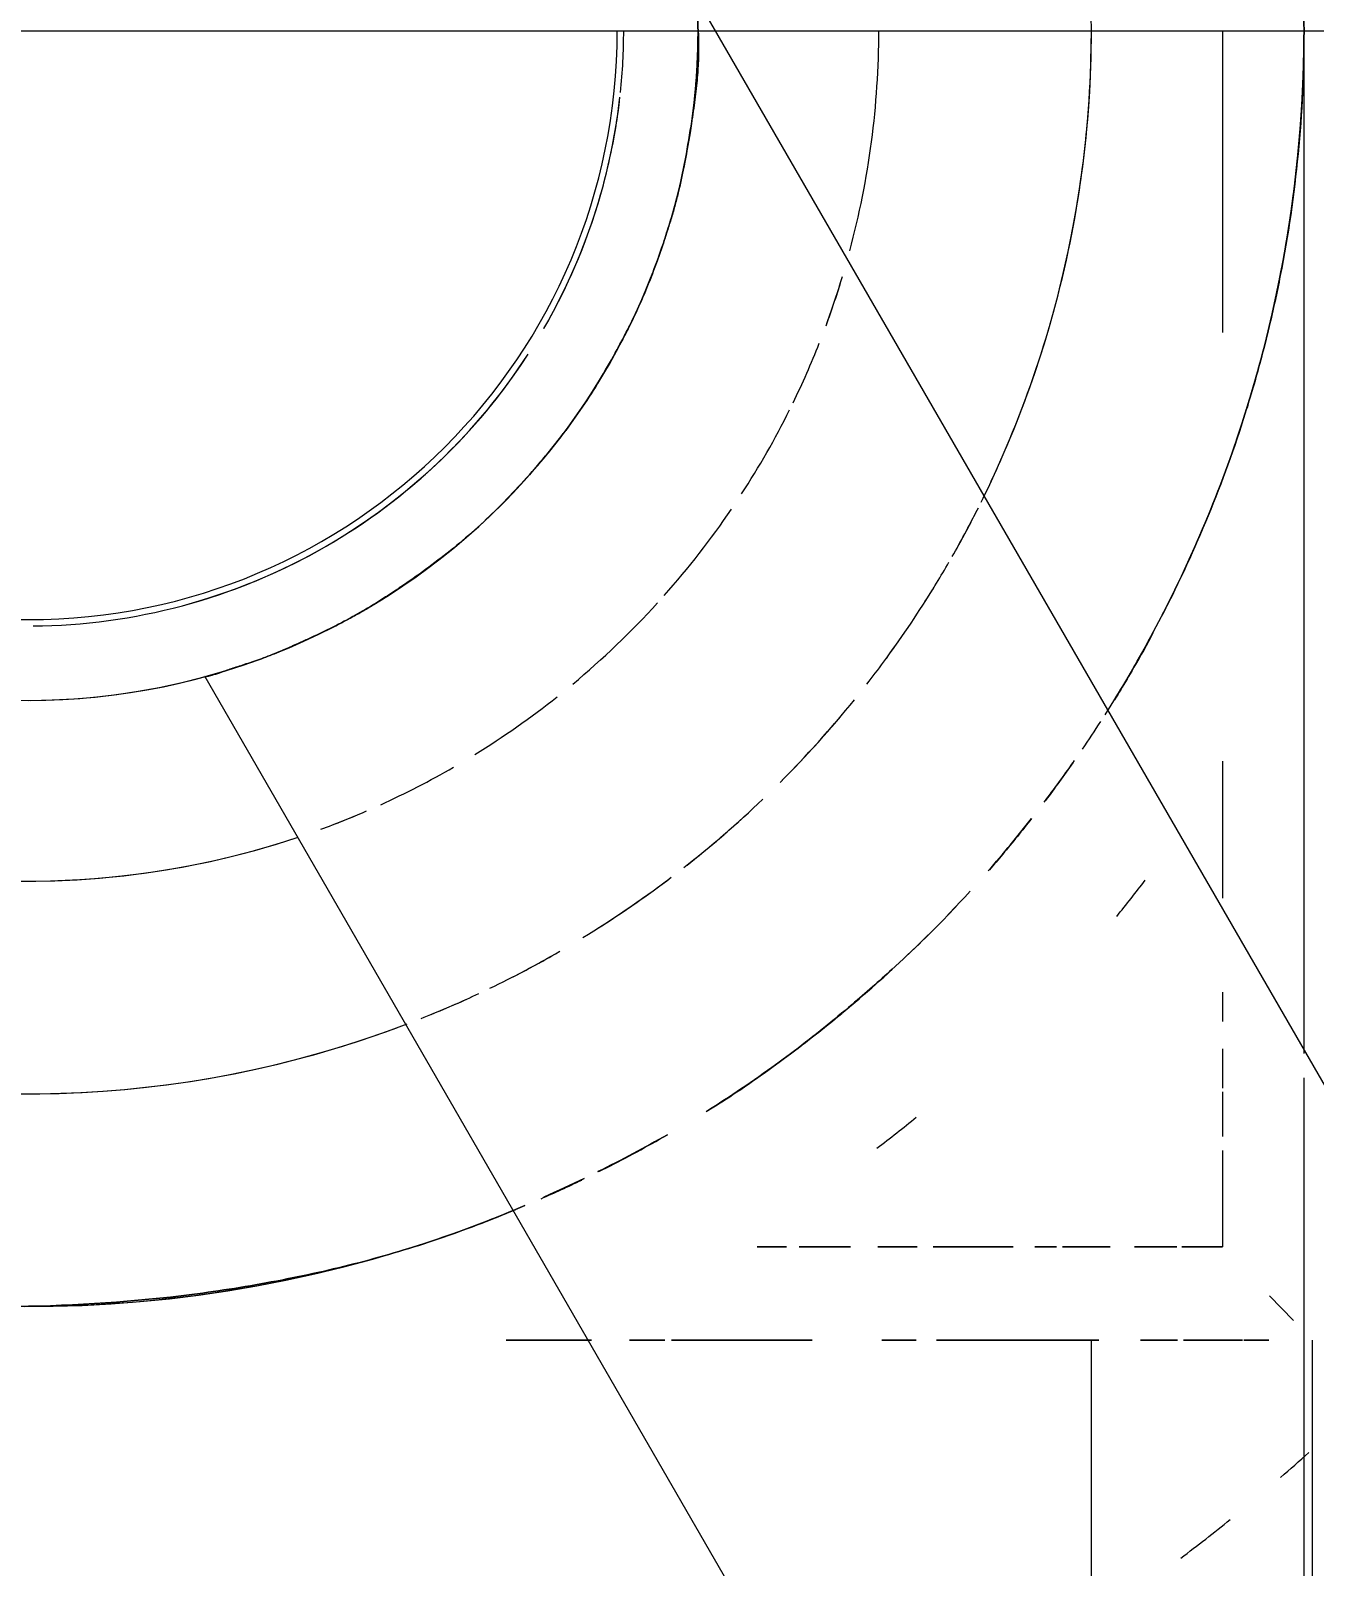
# Model space of a CAD drawing. Header units: metres. Extents: x 15 to 69.3, y -12.4 to 16.4.
# Drawn here: x 27.6725 to 27.68759, y 0.48194 to 0.5 of the extents above; entities that cross this region are included whole.
import ezdxf

# ---------------------------------------------------------------- set-up
doc = ezdxf.new("R2010")
doc.units = ezdxf.units.M
for name, color, linetype, lineweight in [('A-ANNO-DIMS', 7, 'Continuous', 5), ('A-ANNO-DIMS-25', 7, 'Continuous', 5), ('P-PIPE', 7, 'Continuous', 5), ('P-PIPE-CNTR', 7, 'Continuous', 5), ('P-SANR-FIXT', 7, 'Continuous', 5)]:
    doc.layers.add(name, color=color, linetype=linetype, lineweight=lineweight)
doc.styles.add('Century Gothic_4', font='GOTHIC.TTF', dxfattribs={"height": 0.03749999999999999})
doc.dimstyles.new('Setores_1_5_1', dxfattribs={"dimscale": 0.3048, "dimtxt": 0.03915631011440721, "dimasz": 0.2604166666666666, "dimexe": 0.1968503937007874, "dimexo": 0.1230314960629921, "dimgap": 0.1435367454068242, "dimtad": 1, "dimrnd": 0.01, "dimzin": 0, "dimdsep": 46, "dimtxsty": 'Century Gothic_4', "dimblk1": 'OBLIQUE', "dimblk2": 'OBLIQUE', "dimsah": 1, "dimcen": 0.09, "dimazin": 0, "dimtfac": 1, "dimtdec": 4, "dimtix": 1, "dimtmove": 0, "dimatfit": 3, "dimfxl": 1, "dimtvp": 1, "dimtolj": 1, "dimtzin": 0, "dimarcsym": 2})

# ---------------------------------------------------------------- blocks, each defined once
blk = doc.blocks.new('UT_Ducha higiênica - UT_Ducha higiênica-3615605-AA')
at = {"layer": 'P-SANR-FIXT'}
for p, q in [((-12.96567345524176, 0.5), (-12.96567345524176, 0.5219807621140459)), ((-12.95936127741492, 0.4770862251849131), (-12.97280787605882, 0.5003764172242466)), ((-12.96567345524176, 0.4879737454057357), (-12.96567345524176, 0.5)), ((-12.97859732322113, 0.4924040338572306), (-12.96715550604891, 0.4725862251847863))]:
    blk.add_line(p, q, dxfattribs=at)
at = {"layer": 'P-SANR-FIXT', "color": 253, "true_color": 0xa6a6a6}
blk.add_line((-12.96567345524176, 0.4764264542566468), (-12.96567345524176, 0.4876874167314157), dxfattribs=at)
at = {"layer": 'P-SANR-FIXT'}
for centre, radius, start, end in [((-12.98067345524178, 0.5), 0.01500000000000001, 359.9999999999994, 52.45709492383813), ((-12.9806734552417, 0.5), 0.007874580992597302, 6.822289791739245e-13, 180.0000000000003), ((-12.9806734552417, 0.5), 0.007874580992595526, 180, 0), ((-12.98067345524178, 0.5), 0.01500000000000232, 327.5713114036449, 359.9999999999992), ((-12.98067345524178, 0.5), 0.01499999999999975, 208.3745944723337, 292.4570949242017)]:
    blk.add_arc(centre, radius, start, end, dxfattribs=at)
at = {"layer": 'P-SANR-FIXT', "color": 253, "true_color": 0xa6a6a6}
for centre, radius, start, end in [((-12.98067345524178, 0.5), 0.01249999999999929, 359.9999999999996, 49.73267877328744), ((-12.9806734552417, 0.5), 0.007874580992597302, 6.822289791739245e-13, 180.0000000000003), ((-12.9806734552417, 0.5), 0.007874580992597302, 6.822289791739245e-13, 180.0000000000003), ((-12.9806734552417, 0.5), 0.007874580992595526, 180, 0), ((-12.9806734552417, 0.5), 0.007874580992595526, 180, 0), ((-12.9806734552417, 0.5), 0.00692465229796646, 180.0000000000001, 0), ((-12.98067345524176, 0.5000000000000007), 0.0100000000000004, 344.9999999999966, 359.9999999999955), ((-12.98067345524178, 0.5), 0.01249999999999886, 333.9150769505688, 359.9999999999994), ((-12.98067345524178, 0.5), 0.01500000000000057, 346.5787527551863, 0), ((-12.98067345524178, 0.5), 0.01500000000000049, 332.7389272377113, 342.4917122369644), ((-12.98067345524178, 0.5), 0.01250000000000131, 214.9712508947905, 290.870778094406), ((-12.98067345524176, 0.5000000000000007), 0.009999999999998474, 225.0000000000004, 288.4913028496653), ((-12.98067345524178, 0.5), 0.01500000000000071, 325.7210399317061, 327.2182693517453), ((-12.98067345524178, 0.5), 0.01500000000000202, 322.8068220142518, 325.0951171072971), ((-12.98067345524178, 0.5), 0.0150000000000007, 318.8013847789817, 321.8504674212974), ((-12.98067345524178, 0.5), 0.01500000000000058, 316.1246208904212, 317.5877891786275), ((-12.98067345524178, 0.5), 0.01500000000000235, 307.2826988755012, 315.0000000000003), ((-12.98067345524178, 0.5), 0.01500000000000206, 302.0936002104481, 305.8898077391299), ((-12.98067345524178, 0.5), 0.01500000000000102, 296.5698654959687, 299.6542506593378), ((-12.98067345524178, 0.5), 0.01500000000000028, 293.6973930930444, 295.7108855186252)]:
    blk.add_arc(centre, radius, start, end, dxfattribs=at)
at = {"layer": 'P-SANR-FIXT', "color": 254, "true_color": 0xdfdfdf}
for centre, radius, start, end in [((-12.9806734552417, 0.5), 0.007874580992595526, 330.8424480191953, 0), ((-12.98067345524179, 0.5000000000000092), 0.006999999999997897, 354.0569333913373, 0), ((-12.98067345524179, 0.5000000000000092), 0.006999999999997897, 354.0569333913373, 0), ((-12.98067345524176, 0.5000000000000007), 0.009999999999999787, 345.0000000000009, 0), ((-12.98067345524178, 0.5), 0.01249999999999996, 333.9150769505719, 2.544443745170813e-13), ((-12.98067345524179, 0.5000000000000092), 0.006999999999998427, 330.0000000002979, 353.578391107157), ((-12.98067345524179, 0.5000000000000092), 0.006999999999998427, 345.0000000000028, 353.578391107157), ((-12.98067345524179, 0.5000000000000092), 0.007000000000000226, 330.0000000002915, 344.9999999999991), ((-12.98067345524176, 0.5000000000000007), 0.0099999999999993, 339.703278450192, 343.2031597390634), ((-12.98067345524178, 0.5), 0.01499999999999921, 342.4917122369657, 346.5787527551874), ((-12.98067345524176, 0.5000000000000007), 0.01000000000000021, 334.0484734996561, 338.4375000000244), ((-12.98067345524179, 0.5000000000000092), 0.006999999999999313, 284.9999999999858, 327.0725126790691), ((-12.98067345524179, 0.5000000000000092), 0.006999999999999313, 300.0000000006111, 327.0725126790691), ((-12.9806734552417, 0.5), 0.00787458099259607, 300.9677966993931, 328.2615535322753), ((-12.98067345524176, 0.5000000000000007), 0.01000000000000037, 326.9923021431931, 333.5181071895533), ((-12.98067345524176, 0.5000000000000007), 0.00999999999999917, 318.3915301692026, 325.7600498609663), ((-12.98067345524178, 0.5), 0.0125000000000014, 330.9145501898395, 333.3383266435323), ((-12.98067345524179, 0.5000000000000092), 0.006999999999999692, 284.9999999999851, 299.9999999999933), ((-12.98067345524178, 0.5), 0.01249999999999992, 327.375000000002, 330.0000000000018), ((-12.9806734552417, 0.5), 0.007874580992596638, 240.4019693269605, 299.9999999999962), ((-12.98067345524179, 0.5000000000000092), 0.006999999999999305, 270.4434335828717, 284.9999999999858), ((-12.98067345524179, 0.5000000000000092), 0.006999999999999305, 270.4434335828717, 284.9999999999858), ((-12.98067345524176, 0.5000000000000007), 0.01000000000000049, 309.798010810229, 317.7036152264215), ((-12.98067345524178, 0.5), 0.01249999999999989, 214.9712508947876, 290.8707780944083), ((-12.98067345524178, 0.5), 0.01250000000000001, 322.0777517246944, 325.0287491052072), ((-12.98067345524178, 0.5), 0.01499999999999962, 328.3052361674206, 331.625405527669), ((-12.98067345524176, 0.5000000000000007), 0.01000000000000084, 301.6736529004964, 308.4374999999228), ((-12.98067345524178, 0.5), 0.0125000000000006, 314.9999999999998, 319.9787924786652), ((-12.98067345524178, 0.5), 0.01500000000000028, 325.7210399317073, 327.2182693517462), ((-12.98067345524178, 0.5), 0.01499999999999948, 322.8068220142567, 325.0951171073017), ((-12.98067345524176, 0.5000000000000007), 0.00999999999999851, 239.9999999999921, 288.4913028496654), ((-12.98067345524176, 0.5000000000000007), 0.009999999999999629, 294.4722572899453, 299.9999999998777), ((-12.98067345524176, 0.5000000000000007), 0.009999999999999535, 290.1135267403467, 293.4374999999042), ((-12.98067345524178, 0.5), 0.01249999999999994, 308.2888236494242, 312.3749999999896), ((-12.98067345524178, 0.5), 0.01500000000000106, 318.8013847789812, 321.8504674212969), ((-12.98067345524178, 0.5), 0.01249999999999958, 302.332496686045, 307.2075802553152), ((-12.98067345524178, 0.5), 0.01250000000000104, 295.7308222135921, 299.9999999999839), ((-12.98067345524178, 0.5), 0.01249999999999996, 292.2638465519902, 295.0651753646422), ((-12.98067345524178, 0.5), 0.01499999999999966, 285.5020637590634, 292.4570949242016), ((-12.98067345524178, 0.5), 0.01499999999999803, 254.999999999999, 285.0000000000001)]:
    blk.add_arc(centre, radius, start, end, dxfattribs=at)
at = {"layer": 'P-SANR-FIXT', "color": 7, "true_color": 0xf3f3f3}
for centre, radius, start, end in [((-12.98067345524176, 0.5000000000000007), 0.01000000000000005, 339.7032784501935, 343.0588571617211), ((-12.98067345524176, 0.5000000000000007), 0.009999999999999298, 334.0484734996604, 338.4375000000286), ((-12.9806734552417, 0.5), 0.007874580992596638, 328.2615535322735, 330.000000000001), ((-12.98067345524176, 0.5000000000000007), 0.01000000000000102, 326.9923021431934, 333.5181071895545), ((-12.98067345524176, 0.5000000000000007), 0.01000000000000098, 318.3915301691987, 325.7600498609632), ((-12.98067345524178, 0.5), 0.01249999999999877, 330.9145501898447, 333.3383266435373), ((-12.98067345524178, 0.5), 0.01250000000000054, 327.3750000000008, 330.0000000000009), ((-12.98067345524176, 0.5000000000000007), 0.009999999999998533, 309.7980108102352, 317.7036152264282), ((-12.98067345524178, 0.5), 0.01249999999999883, 322.0777517246971, 325.0287491052098), ((-12.98067345524176, 0.5000000000000007), 0.01000000000000088, 301.6736529004966, 308.4374999999234), ((-12.98067345524178, 0.5), 0.01249999999999964, 315.000000000002, 319.9787924786677), ((-12.98067345524176, 0.5000000000000007), 0.009999999999999502, 294.4722572899457, 299.9999999998781), ((-12.98067345524176, 0.5000000000000007), 0.009999999999998267, 290.9466991410613, 293.437499999907), ((-12.98067345524178, 0.5), 0.01249999999999936, 308.2888236494255, 312.3749999999909), ((-12.98067345524178, 0.5), 0.01249999999999919, 302.3324966860458, 307.2075802553161), ((-12.98067345524178, 0.5), 0.01500000000000164, 316.1246208904193, 317.5877891786256), ((-12.98067345524178, 0.5), 0.01249999999999965, 295.7308222135945, 299.9999999999867), ((-12.98067345524178, 0.5), 0.01500000000000076, 307.2826988754988, 312.6073881704298), ((-12.98067345524178, 0.5), 0.01250000000000067, 292.2638465519892, 295.065175364641), ((-12.98067345524178, 0.5), 0.01500000000000114, 302.0936002104498, 305.8898077391316), ((-12.98067345524178, 0.5), 0.01500000000000126, 296.5698654959622, 299.6542506593374), ((-12.98067345524178, 0.5), 0.01500000000000094, 293.6973930930432, 295.7108855186309), ((-12.98067345524176, 0.5), 0.02249999999998539, 310.8786748805588, 312.0021990025954), ((-12.98067345524176, 0.5), 0.02249999999998539, 310.8786748805588, 312.0021990025954), ((-12.98067345524176, 0.5), 0.02249999999998651, 307.0339455615842, 308.9133229845491), ((-12.98067345524176, 0.5), 0.02249999999998651, 307.0339455615842, 308.9133229845491)]:
    blk.add_arc(centre, radius, start, end, dxfattribs=at)
at = {"layer": 'P-SANR-FIXT', "color": 253, "true_color": 0xa6a6a6}
for points, knots in [([(-12.96567345524176, 0.4999999999999999), (-12.96567345524176, 0.5009692221810377), (-12.96578532076085, 0.5021287839172188), (-12.9660351557696, 0.503280229571567), (-12.96608271649664, 0.5034796427495638)], [0, 0, 0, 0, 0.1428571428571428, 0.1728513124284697, 0.1728513124284697, 0.1728513124284697, 0.1728513124284697]), ([(-12.97859732322113, 0.4924040338572312), (-12.97859482112491, 0.4923997000994656), (-12.97856010732755, 0.4924062715275035), (-12.97845263343211, 0.4924399493315351), (-12.97834272425311, 0.492478531143267), (-12.97820154432931, 0.4925251293709094), (-12.97803057752443, 0.4925800169972907), (-12.9778676043807, 0.4926381700328337), (-12.97772692375804, 0.4926942508193951), (-12.97761721184487, 0.4927423597385982), (-12.97750241429234, 0.4927946527633409), (-12.97734150637485, 0.4928675010995584), (-12.97712821281287, 0.4929674942938811), (-12.97690317471795, 0.4930831669652544), (-12.97671887652178, 0.4931874148767318), (-12.9765796426228, 0.4932724304030774), (-12.97643856615257, 0.493363235852638), (-12.97624687815386, 0.493489971631076), (-12.97590547013254, 0.4937283681341343), (-12.97541895402926, 0.4941158801762388), (-12.97496364465724, 0.4945706294402934), (-12.97462185860728, 0.4949607379899829), (-12.97438037589076, 0.4952607951235472), (-12.97415774273834, 0.495569940067705), (-12.97395471082804, 0.4958890696474189), (-12.97380011027024, 0.4961583369763526), (-12.97368463025592, 0.4963739450570765), (-12.97358758017852, 0.4965615664671497), (-12.97348505214832, 0.4967764442212357), (-12.97334790749867, 0.4971010015617212), (-12.97323138601844, 0.4974248356761408), (-12.97312968812643, 0.4977420000330306), (-12.97303704595418, 0.4980530861789062), (-12.97295310471791, 0.4984408064421751), (-12.97289218941028, 0.4988117804992531), (-12.97284900293551, 0.4990886496932767), (-12.97281419397025, 0.499354553361864), (-12.97278911944216, 0.4996667817252106), (-12.97279141703369, 0.4998930924948615), (-12.9727988742491, 0.5)], [0, 0, 0, 0, 0.05555555555555555, 0.08333333333333333, 0.1111111111111111, 0.1388888888888889, 0.1666666666666667, 0.1944444444444444, 0.2083333333333333, 0.2222222222222222, 0.2361111111111111, 0.25, 0.2777777777777778, 0.3055555555555556, 0.3194444444444444, 0.3333333333333333, 0.3472222222222222, 0.361111111111111, 0.3888888888888888, 0.4444444444444444, 0.5, 0.5277777777777778, 0.5555555555555556, 0.5833333333333334, 0.6111111111111112, 0.6388888888888888, 0.6527777777777777, 0.6666666666666666, 0.6875, 0.7083333333333333, 0.75, 0.7708333333333333, 0.7916666666666666, 0.8333333333333333, 0.875, 0.8958333333333333, 0.9166666666666666, 0.9583333333333333, 1, 1, 1, 1]), ([(-12.96608271443379, 0.496520351556593), (-12.96603515447737, 0.4967197668616196), (-12.9657853238382, 0.4978712245768702), (-12.96567345524176, 0.4990307778189622), (-12.96567345524176, 0.4999999999999999)], [0.827148687572195, 0.827148687572195, 0.827148687572195, 0.827148687572195, 0.8571428571428571, 1, 1, 1, 1]), ([(-12.96733375275121, 0.4931401100183324), (-12.96713847766341, 0.4935208627646114), (-12.96677859292135, 0.4943008500831192), (-12.96649114060764, 0.4950964661238285), (-12.96636357016526, 0.4955025164821251)], [0.6543483204607401, 0.6543483204607401, 0.6543483204607401, 0.6543483204607401, 0.7142857142857143, 0.7759082570566171, 0.7759082570566171, 0.7759082570566171, 0.7759082570566171]), ([(-12.96768106998214, 0.4925005153659631), (-12.96772942262205, 0.4924164402504108), (-12.96780184294075, 0.49229344597279), (-12.96787638367932, 0.4921713774989552), (-12.96790039262368, 0.492132501357683)], [0.3794289869495511, 0.3794289869495511, 0.3794289869495511, 0.3794289869495511, 0.3928571428571428, 0.3991531940384061, 0.3991531940384061, 0.3991531940384061, 0.3991531940384061]), ([(-12.96887680007676, 0.4907363971075735), (-12.96898701346753, 0.4905952984603667), (-12.96915032537702, 0.4903931115294742), (-12.969320169906, 0.4901937758829239), (-12.9693729003503, 0.4901329422989876)], [0.4761942580418095, 0.4761942580418095, 0.4761942580418095, 0.4761942580418095, 0.5, 0.5105341516719273, 0.5105341516719273, 0.5105341516719273, 0.5105341516719273]), ([(-12.97051735003691, 0.4889627103052102), (-12.97067019906963, 0.4888232836154799), (-12.97104083207936, 0.4884980079426381), (-12.97165910283473, 0.487998422326125), (-12.97223666501468, 0.487585574181543), (-12.97258787031061, 0.487360444947909), (-12.97268845389667, 0.4872978660025201)], [0.5809418228853005, 0.5809418228853005, 0.5809418228853005, 0.5809418228853005, 0.6071428571428571, 0.6428571428571428, 0.6785714285714286, 0.6926649017312823, 0.6926649017312823, 0.6926649017312823, 0.6926649017312823]), ([(-12.97667008134841, 0.4855441016373974), (-12.9769862857887, 0.4854591167244881), (-12.97762848473967, 0.4853117040875523), (-12.978950802268, 0.485090946285354), (-12.97997842117484, 0.4850132492004227), (-12.98067345524176, 0.485)], [0.8571428571428571, 0.8571428571428571, 0.8571428571428571, 0.8571428571428571, 0.8928571428571428, 0.9285714285714286, 1, 1, 1, 1])]:
    blk.add_open_spline(points, degree=3, knots=knots, dxfattribs=at)
at = {"layer": 'P-SANR-FIXT'}
for points, knots in [([(-12.9660827144338, 0.5034796484434202), (-12.96603515447737, 0.5032802331383892), (-12.9657853238382, 0.5021287754231342), (-12.96567345524176, 0.5009692221810378), (-12.96567345524176, 0.4999999999999999)], [0.8271486875715302, 0.8271486875715302, 0.8271486875715302, 0.8271486875715302, 0.8571428571428571, 1, 1, 1, 1]), ([(-12.9727988742491, 0.5), (-12.97278893129522, 0.4998574566598153), (-12.97279092951423, 0.4996270368376991), (-12.97282179867065, 0.4992890079141117), (-12.97285891045484, 0.4990218429160997), (-12.9729038394864, 0.4987378784428252), (-12.97295555316946, 0.4984388940177341), (-12.97300943157624, 0.4981825562461729), (-12.97306137137911, 0.4979752627845726), (-12.97310608153166, 0.4978196488679311), (-12.97315511426282, 0.4976628614965966), (-12.97322379124834, 0.4974507814944096), (-12.97331826011768, 0.497182223350868), (-12.97344787731982, 0.496857287745853), (-12.97359909227629, 0.4965347820926134), (-12.97376945223315, 0.4962124363063585), (-12.97395464060704, 0.4958890037699424), (-12.97415776154786, 0.495569957713392), (-12.9743803708737, 0.4952607904182764), (-12.97462185986604, 0.4949607391653801), (-12.97496364421369, 0.4945706290534041), (-12.97541895172741, 0.4941158777812572), (-12.97590547748164, 0.4937283757059689), (-12.97624686790048, 0.4934899610710377), (-12.97643858414469, 0.4933632543824469), (-12.97662657041356, 0.4932420613010749), (-12.97685797846841, 0.4931061072322894), (-12.97712826447709, 0.4929675475019423), (-12.97734149996361, 0.492867494496731), (-12.97750241549974, 0.492794654006818), (-12.97761721152186, 0.492742359405941), (-12.97772692384267, 0.4926942509065469), (-12.97786760433184, 0.4926381699825166), (-12.97803057754103, 0.4925800170143856), (-12.97820154432486, 0.4925251293663293), (-12.9783427242543, 0.4924785311444927), (-12.9784526334318, 0.4924399493312126), (-12.97856010732773, 0.492406271527697), (-12.97859482112491, 0.4923997000994656), (-12.97859732322113, 0.4924040338572312)], [0, 0, 0, 0, 0.05555555555555555, 0.08333333333333333, 0.1111111111111111, 0.1388888888888889, 0.1666666666666667, 0.1944444444444444, 0.2083333333333333, 0.2222222222222222, 0.2361111111111111, 0.25, 0.2777777777777778, 0.3055555555555556, 0.3333333333333333, 0.361111111111111, 0.3888888888888888, 0.4166666666666666, 0.4444444444444444, 0.4722222222222222, 0.5, 0.5555555555555556, 0.6111111111111112, 0.6388888888888888, 0.6527777777777777, 0.6666666666666666, 0.6944444444444444, 0.7222222222222222, 0.75, 0.7638888888888888, 0.7777777777777778, 0.7916666666666667, 0.8055555555555556, 0.8333333333333333, 0.861111111111111, 0.8888888888888888, 0.9166666666666666, 0.9444444444444444, 1, 1, 1, 1]), ([(-12.96567345524176, 0.4999999999999999), (-12.96567345524176, 0.4990307778189622), (-12.96578532076085, 0.4978712160827856), (-12.9660351557696, 0.4967197704284418), (-12.96608271649664, 0.4965203572504494)], [0, 0, 0, 0, 0.1428571428571428, 0.1728513124278049, 0.1728513124278049, 0.1728513124278049, 0.1728513124278049]), ([(-12.96636357522957, 0.4955025304606025), (-12.96649114607171, 0.4950964812057286), (-12.96677859626345, 0.4943008593079559), (-12.96713846599269, 0.4935208305511582), (-12.96733374744999, 0.4931400953859329)], [0.2240917429433827, 0.2240917429433827, 0.2240917429433827, 0.2240917429433827, 0.2857142857142857, 0.3456516795392598, 0.3456516795392598, 0.3456516795392598, 0.3456516795392598])]:
    blk.add_open_spline(points, degree=3, knots=knots, dxfattribs=at)
blk.add_open_spline([(-12.97280787605881, 0.5003764172242454), (-12.97280458344006, 0.5003707142412639), (-12.97280364729204, 0.5003000483456821), (-12.97280242761972, 0.5001175492903785), (-12.9727988742491, 0.5)], degree=3, dxfattribs=at)
at = {"layer": 'P-SANR-FIXT', "color": 253, "true_color": 0xa6a6a6}
for points in [[(-12.9727988742491, 0.5), (-12.97280242761972, 0.5001175492903785), (-12.97280364729204, 0.5003000483456821), (-12.97280458344006, 0.5003707142412639), (-12.97280787605881, 0.5003764172242454)], [(-12.96608271649664, 0.4965203572504494), (-12.96611410203558, 0.4963887635921165), (-12.96614732000407, 0.4962573408133238), (-12.96618238576707, 0.4961261314489988)], [(-12.96618615596589, 0.4961120514538532), (-12.9662408186482, 0.4959083062946169), (-12.96629993921916, 0.4957050795241492), (-12.96636357522957, 0.4955025304606025)], [(-12.96744803430693, 0.4929215397203345), (-12.96752074109602, 0.4927851239803634), (-12.96759576205915, 0.4926492113161283), (-12.96767322953147, 0.4925141657618569)], [(-12.96839010946797, 0.4913919220329133), (-12.9684947669891, 0.491243360594429), (-12.96860263153974, 0.4910956928300438), (-12.96871363653779, 0.4909487932476707)], [(-12.96976199797622, 0.4897027382115487), (-12.96995123260549, 0.4895024979329246), (-12.97014807777862, 0.4893071566546174), (-12.97035244426769, 0.4891152982368441)], [(-12.97483700701705, 0.486183647612525), (-12.97513070908528, 0.4860575130456653), (-12.97573125809793, 0.4858216135650081), (-12.97635387690812, 0.4856290865503067), (-12.97667008134841, 0.4855441016373974)]]:
    blk.add_open_spline(points, degree=3, dxfattribs=at)
at = {"layer": 'P-SANR-FIXT', "color": 254, "true_color": 0xdfdfdf}
for points in [[(-12.96618238222335, 0.4961261216676521), (-12.96614731691877, 0.4962573322973148), (-12.96611409946421, 0.4963887564946207), (-12.96608271443379, 0.496520351556593)], [(-12.96636357016526, 0.4955025164821251), (-12.96629993435426, 0.4957050660960907), (-12.96624081434986, 0.4959082944303512), (-12.96618615237319, 0.4961120415373118)], [(-12.96767321849761, 0.4925141353062448), (-12.96759575102972, 0.4926491808727674), (-12.96752073668193, 0.4927851117965956), (-12.96744803430693, 0.4929215397203346)], [(-12.96872747577967, 0.4909293614241774), (-12.96861148396203, 0.4910823898517602), (-12.96849901244356, 0.4912365543375091), (-12.96839001187323, 0.4913916526524524)], [(-12.97035244426769, 0.4891152982368442), (-12.97014807237954, 0.4893071417520845), (-12.96995121245582, 0.4895024423159144), (-12.96976199797622, 0.4897027382115487)], [(-12.97315996627623, 0.4870174161445187), (-12.97342436082359, 0.4868669526193599), (-12.97369670325609, 0.4867226867927633), (-12.97397643928741, 0.4865833941827695)], [(-12.97413869055633, 0.4865035830634726), (-12.9742946058277, 0.4864278408057125), (-12.97445272434317, 0.4863538010102629), (-12.9746129081256, 0.486282003314237)], [(-12.97667008134841, 0.4855441016373974), (-12.97635387690797, 0.4856290865499101), (-12.975731258097, 0.4858216135624486), (-12.97513070908727, 0.4860575130511807), (-12.97483700701705, 0.486183647612525)]]:
    blk.add_open_spline(points, degree=3, dxfattribs=at)
for points, knots in [([(-12.9679004058254, 0.4921325377969981), (-12.96787639202246, 0.4921714005276241), (-12.96780183655926, 0.4922934283586518), (-12.9677294118916, 0.4924164106322659), (-12.96768105897069, 0.4925004849722157)], [0.6008468059615939, 0.6008468059615939, 0.6008468059615939, 0.6008468059615939, 0.6071428571428571, 0.6205710130504489, 0.6205710130504489, 0.6205710130504489, 0.6205710130504489]), ([(-12.96937293713516, 0.4901330438323683), (-12.96932020293558, 0.4901938670509841), (-12.96915032304038, 0.4903931050798973), (-12.96898685534704, 0.4905948620170678), (-12.96887657549857, 0.4907357772281051)], [0.4894658483280726, 0.4894658483280726, 0.4894658483280726, 0.4894658483280726, 0.5, 0.5238057419581904, 0.5238057419581904, 0.5238057419581904, 0.5238057419581904]), ([(-12.97268845384374, 0.4872978658564076), (-12.97258787025665, 0.4873604447989676), (-12.97223666500657, 0.4875855741591481), (-12.97165910350613, 0.4879984241793393), (-12.97104082985573, 0.4884980018049959), (-12.9706702025409, 0.4888232931968457), (-12.97051735258493, 0.4889627173382367)], [0.3073350982687176, 0.3073350982687176, 0.3073350982687176, 0.3073350982687176, 0.3214285714285714, 0.3571428571428571, 0.3928571428571428, 0.4190581771146994, 0.4190581771146994, 0.4190581771146994, 0.4190581771146994]), ([(-12.98067345524176, 0.485), (-12.97997842117484, 0.4850132492004227), (-12.97895080226804, 0.4850909462854621), (-12.97762848473961, 0.4853117040873721), (-12.97698628578884, 0.4854591167248846), (-12.97667008134841, 0.4855441016373974)], [0, 0, 0, 0, 0.07142857142857142, 0.1071428571428571, 0.1428571428571428, 0.1428571428571428, 0.1428571428571428, 0.1428571428571428])]:
    blk.add_open_spline(points, degree=3, knots=knots, dxfattribs=at)
at = {"layer": 'P-SANR-FIXT', "color": 7, "true_color": 0xf3f3f3}
for points in [[(-12.97397643928741, 0.4865833941827695), (-12.97369670326355, 0.486722686813347), (-12.97342436085142, 0.4868669526961792), (-12.97315996627623, 0.4870174161445187)], [(-12.97461290812366, 0.4862820033088858), (-12.97445272433974, 0.4863538010008034), (-12.974294605823, 0.4864278407927572), (-12.97413869055334, 0.4865035830552297)]]:
    blk.add_open_spline(points, degree=3, dxfattribs=at)
blk = doc.blocks.new('Joelho 45_90 - Agua Fria_Soldavel - MEP - Tigre - Standard-V36-AA')
at = {"layer": 'P-PIPE', "color": 7, "true_color": 0xf3f3f3}
for p, q in [((-12.96663345524176, 0.4886921129222455), (-12.96663345524176, 0.4883502238825853)), ((-12.96663345524176, 0.4880292669160909), (-12.96663345524176, 0.487565059034955)), ((-12.96663345524176, 0.4875222065288461), (-12.96663345524176, 0.486996604229839)), ((-12.97175767692067, 0.4857000000000002), (-12.97210340515857, 0.4857000000000002)), ((-12.97210340515857, 0.4857000000000009), (-12.97175767692067, 0.4857000000000009)), ((-12.97100763144584, 0.4857000000000002), (-12.97161173796313, 0.4857000000000002)), ((-12.97161173796313, 0.4857000000000009), (-12.97100763144584, 0.4857000000000009)), ((-12.97022198537258, 0.4857000000000002), (-12.97068443148677, 0.4857000000000002)), ((-12.97068443148677, 0.4857000000000009), (-12.97022198537258, 0.4857000000000009)), ((-12.96909484852093, 0.4857000000000002), (-12.9700328493357, 0.4857000000000002)), ((-12.9700328493357, 0.4857000000000009), (-12.96909484852093, 0.4857000000000009)), ((-12.96858504427615, 0.4857000000000002), (-12.96884067619122, 0.4857000000000002)), ((-12.96884067619122, 0.4857000000000009), (-12.96858504427615, 0.4857000000000009)), ((-12.96795149617396, 0.4857000000000002), (-12.96851445857263, 0.4857000000000002)), ((-12.96851445857263, 0.4857000000000009), (-12.96795149617396, 0.4857000000000009)), ((-12.96716916213592, 0.4857000000000002), (-12.96766647789049, 0.4857000000000002)), ((-12.96766647789049, 0.4857000000000009), (-12.96716916213592, 0.4857000000000009)), ((-12.96663345524176, 0.4857000000000002), (-12.96711185664066, 0.4857000000000002)), ((-12.96711185664066, 0.4857000000000009), (-12.96663345524176, 0.4857000000000009)), ((-12.96579754175923, 0.4848325426124632), (-12.96607839985248, 0.4851239991243252)), ((-12.9736047146721, 0.484600000000001), (-12.97318980786421, 0.484600000000001)), ((-12.97318980786421, 0.4846000000000009), (-12.9736047146721, 0.4846000000000009)), ((-12.9731109697524, 0.484600000000001), (-12.97145840330255, 0.484600000000001)), ((-12.97145840330255, 0.4846000000000009), (-12.9731109697524, 0.4846000000000009)), ((-12.97063969571001, 0.484600000000001), (-12.97023556748949, 0.484600000000001)), ((-12.97023556748949, 0.4846000000000009), (-12.97063969571001, 0.4846000000000009)), ((-12.96999614284585, 0.484600000000001), (-12.96808722160384, 0.484600000000001)), ((-12.96808722160384, 0.4846000000000009), (-12.96999614284584, 0.4846000000000009)), ((-12.96759647164462, 0.484600000000001), (-12.96715969873194, 0.484600000000001)), ((-12.96715969873194, 0.4846000000000009), (-12.96759647164462, 0.4846000000000009)), ((-12.96709211088548, 0.484600000000001), (-12.96639709695647, 0.484600000000001)), ((-12.96639709695647, 0.4846000000000009), (-12.96709211088547, 0.4846000000000009)), ((-12.96638011794736, 0.484600000000001), (-12.9660879752648, 0.484600000000001)), ((-12.9660879752648, 0.4846000000000009), (-12.96638011794736, 0.4846000000000009))]:
    blk.add_line(p, q, dxfattribs=at)
at = {"layer": 'P-PIPE', "color": 254, "true_color": 0xdfdfdf}
for p, q in [((-12.97505603704556, 0.484600000000001), (-12.97405117454087, 0.484600000000001)), ((-12.97405117454087, 0.4846000000000009), (-12.97505603704556, 0.4846000000000009)), ((-12.96557345524176, 0.481600822161008), (-12.96557345524176, 0.4845999999999977))]:
    blk.add_line(p, q, dxfattribs=at)
at = {"layer": 'P-PIPE', "color": 253, "true_color": 0xa6a6a6, "flags": 128}
blk.add_lwpolyline([(-12.96663345524176, 0.4999885615252493), (-12.96663345524176, 0.4999542644001265), (-12.96663345524176, 0.4998971634927105), (-12.96663345524176, 0.4998173501522689), (-12.96663345524176, 0.499714952063128), (-12.96663345524176, 0.499590133040381), (-12.96663345524176, 0.4994430927678431), (-12.96663345524176, 0.4992740664785773), (-12.96663345524176, 0.4990833245785939), (-12.96663345524176, 0.4988711722142407), (-12.96663345524176, 0.4986379487840443), (-12.96663345524176, 0.4983840273957432), (-12.96663345524176, 0.4981098142693898), (-12.96663345524176, 0.4978157480874918), (-12.96663345524176, 0.4975022992932074), (-12.96663345524176, 0.4971699693377449), (-12.96663345524176, 0.4968192898781374), (-12.96663345524176, 0.4964508219267134)], dxfattribs=at)
at = {"layer": 'P-PIPE', "color": 254, "true_color": 0xdfdfdf, "flags": 128}
blk.add_lwpolyline([(-12.96663345524176, 0.491410555270508), (-12.96663345524176, 0.4908817158890146), (-12.96663345524176, 0.4903445868674738), (-12.96663345524176, 0.4898000274977353)], dxfattribs=at)
at = {"layer": 'P-PIPE', "color": 7, "true_color": 0xf3f3f3, "flags": 128}
blk.add_lwpolyline([(-12.96663345524176, 0.4868325899351987), (-12.96663345524176, 0.48642607513455), (-12.96663345524176, 0.4858543844739337), (-12.96663345524176, 0.4856999999999975)], dxfattribs=at)
at = {"layer": 'P-PIPE', "color": 254, "true_color": 0xdfdfdf}
blk.add_arc((-12.98067345524176, 0.5000000000000009), 0.01249999999999929, 345, 0, dxfattribs=at)
at = {"layer": 'P-PIPE', "color": 7, "true_color": 0xf3f3f3}
for centre, radius, start, end in [((-12.98067345524176, 0.5000000000000009), 0.01249999999999948, 327.3749999999811, 329.9999999999631), ((-12.98067345524176, 0.4999999999999895), 0.01649999999999899, 320.8586082829411, 322.7425095915896), ((-12.98067345524176, 0.4999999999999895), 0.01650000000000003, 307.2094377726977, 309.2494376816483)]:
    blk.add_arc(centre, radius, start, end, dxfattribs=at)
blk = doc.blocks.new('DIMBLOCK27-AA')
at = {"layer": 'A-ANNO-DIMS-25', "lineweight": 25}
for p, q in [((28.2753146334737, 1.799999999999979), (28.2356271334737, 1.839687499999979)), ((28.2753146334737, 1.799999999999979), (28.3150021334737, 1.760312499999979)), ((28.2753146334737, 0), (28.2356271334737, 0.03968750000000002)), ((28.2753146334737, 0), (28.3150021334737, -0.03968750000000002))]:
    blk.add_line(p, q, dxfattribs=at)
at = {"layer": 'A-ANNO-DIMS-25'}
for p, q in [((28.2753146334737, 1.799999999999979), (27.30197464336463, 1.799999999999979)), ((28.2753146334737, 1.799999999999979), (28.2753146334737, 0)), ((28.2753146334737, 1.799999999999979), (28.3353146334737, 1.799999999999979)), ((28.2753146334737, 0), (28.2153146334737, 0)), ((28.2753146334737, 0), (28.29394123423038, 0))]:
    blk.add_line(p, q, dxfattribs=at)
at = {"layer": 'A-ANNO-DIMS-25', "color": 0, "insert": (28.18349864503013, 0.8173366786473522), "char_height": 0.03749999999999999, "width": 0.1983919712463298, "attachment_point": 1, "rotation": 90, "line_spacing_factor": 0.9845015114479527, "style": 'Century Gothic_4'}
blk.add_mtext('1,80 m', dxfattribs=at)
blk = doc.blocks.new('_Oblique')
at = {"color": 0, "linetype": 'ByBlock', "lineweight": -2}
blk.add_line((-0.5, -0.5), (0.5, 0.5), dxfattribs=at)

msp = doc.modelspace()

# ---------------------------------------------------------------- linework, layer by layer
at = {"layer": 'P-PIPE', "color": 7, "true_color": 0xf3f3f3}
msp.add_line((27.6849707913182, 0.4791017135419132), (27.6849707913182, 0.4846000000000003), dxfattribs=at)
at = {"layer": 'P-PIPE', "color": 254, "true_color": 0xdfefdf}
for radius, start, end in [(0.01250000000000283, 344.6513380168895, 0), (0.01249999999999896, 336.9047516614659, 344.1098958477211), (0.01249999999999971, 217.0549479239456, 290.2828117470536)]:
    msp.add_arc((27.67247079131821, 0.5000000000000007), radius, start, end, dxfattribs=at)
at = {"layer": 'P-PIPE', "color": 7, "true_color": 0xf3f9f3}
for radius, start, end in [(0.01250000000000036, 333.6721326611701, 336.2833894308744), (0.01250000000000189, 330.3486619832934, 333.1665191283491), (0.01250000000000294, 323.8120578182935, 328.4499640534515), (0.01250000000000311, 314.9999999999997, 320.9977215935692), (0.01249999999999933, 308.0618391419932, 313.6906683207072), (0.01249999999999863, 301.4410109792965, 307.0516957339939), (0.01250000000000028, 297.1261045520371, 299.6513380168202), (0.01250000000000098, 291.6750371000398, 294.6757633146096)]:
    msp.add_arc((27.67247079131821, 0.5000000000000007), radius, start, end, dxfattribs=at)
at = {"layer": 'P-PIPE-CNTR'}
msp.add_line((27.64747079131822, 0.4999999999999857), (27.69747079131822, 0.4999999999999857), dxfattribs=at)

# ---------------------------------------------------------------- block references
at = {"layer": 'P-PIPE', "color": 254, "true_color": 0xdfdfdf}
msp.add_blockref('Joelho 45_90 - Agua Fria_Soldavel - MEP - Tigre - Standard-V36-AA', (40.65314424655997, 0), dxfattribs=at)
at = {"layer": 'P-SANR-FIXT', "color": 254, "true_color": 0xdfdfdf}
msp.add_blockref('UT_Ducha higiênica - UT_Ducha higiênica-3615605-AA', (40.65314424655997, 0), dxfattribs=at)

# ---------------------------------------------------------------- dimensions: what is measured, and where the dimension line sits
at = {"layer": 'A-ANNO-DIMS'}
dim = msp.add_linear_dim(base=(28.27531463347371, -9.025845792618279e-18), p1=(27.26447464336463, 1.799999999999979), p2=(28.33144123423038, 0), angle=89.99999999999991, dimstyle='Setores_1_5_1', override={"dimpost": '<>', "dimfxl": 2.092466894845317}, dxfattribs=at)
dim.commit()
dim.dimension.update_dxf_attribs({"geometry": 'DIMBLOCK27-AA', "text_midpoint": (28.21187139743418, 0.8999999999999818)})

doc.saveas('drawing.dxf')
